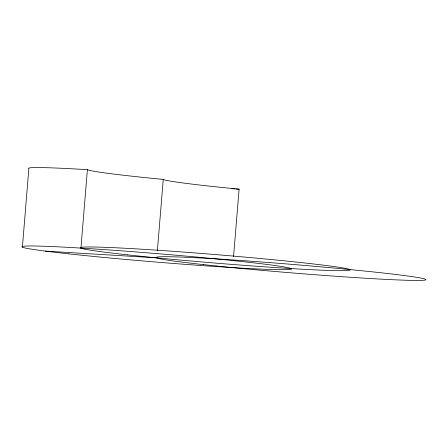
<?xml version="1.0" encoding="UTF-8"?>
<svg xmlns="http://www.w3.org/2000/svg" width="448" height="448" viewBox="0 0 448 448"><rect width="100%" height="100%" fill="white"/><g stroke="black" fill="none" stroke-linecap="round" stroke-linejoin="round"><path stroke-width="0.67" d="M22.4 247.134L28.846 168.7A135.223 4.245 4.7 0 1 87.394 169.669A135.223 4.245 4.7 0 0 163.246 179.424A135.223 4.245 4.7 0 0 239.103 189.174L233.565 256.502M80.948 248.102L87.394 169.669M157.371 250.914L163.246 179.424M45.405 251.104L156.8 257.858M239.103 189.174A135.223 4.245 4.7 0 1 235.855 188.978M234.534 188.894A135.223 4.245 4.7 0 1 231.857 188.726M127.378 254.828A135.223 4.245 4.7 0 0 347.754 270.497A135.223 4.245 4.7 0 0 170.906 251.154A135.223 4.245 4.7 0 0 127.378 254.828M68.83 253.859A135.223 4.245 4.7 0 0 289.206 269.522A135.223 4.245 4.7 0 0 112.364 250.18A135.223 4.245 4.7 0 0 68.83 253.859M203.23 264.583A135.223 4.245 4.7 0 0 423.606 280.246A135.223 4.245 4.7 0 0 246.764 260.904A135.223 4.245 4.7 0 0 203.23 264.583"/></g></svg>
